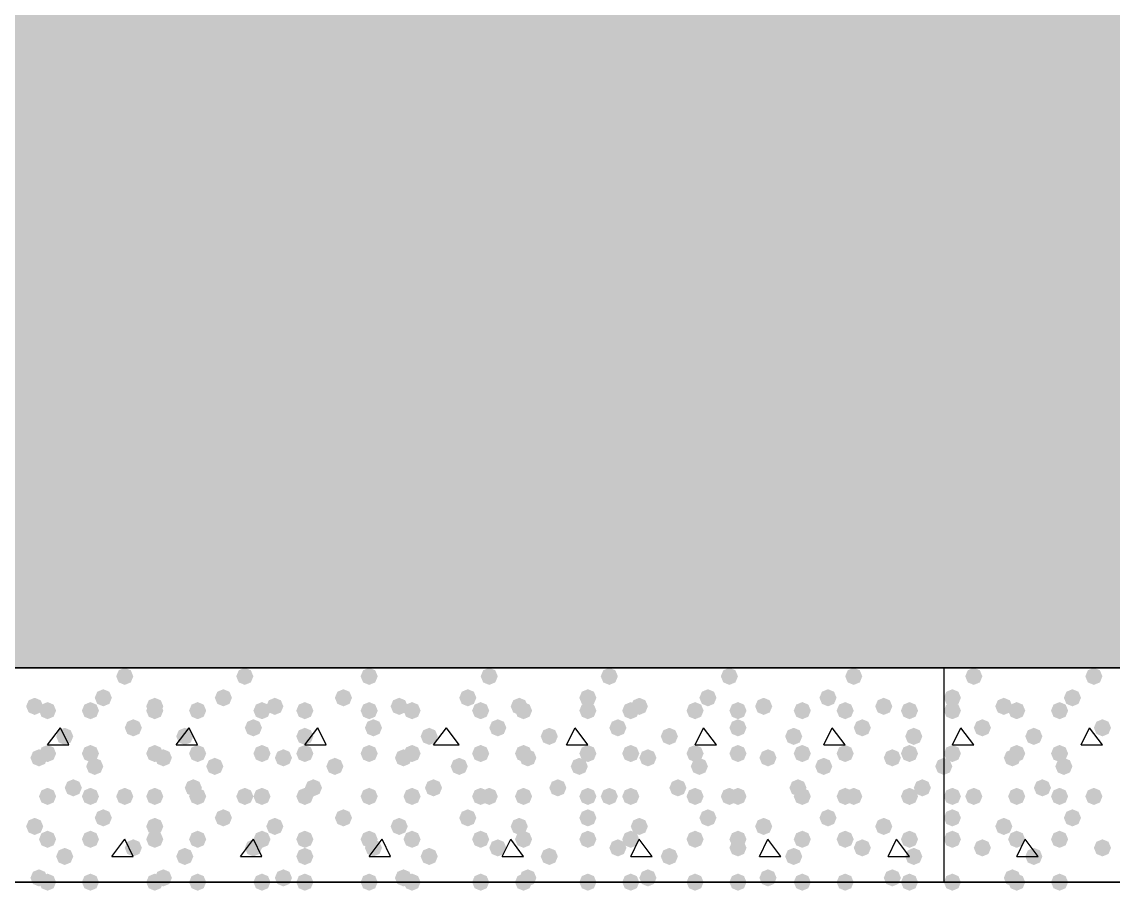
# Model space of a CAD drawing. Header units: millimetres. Extents: x 0 to 420, y 0 to 297.
# Drawn here: x 128.44 to 139.21, y 147.98 to 156.62 of the extents above; entities that cross this region are included whole.
import ezdxf

# ---------------------------------------------------------------- set-up
doc = ezdxf.new("R2010")
doc.units = ezdxf.units.MM
doc.layers.get('0').update_dxf_attribs({"linetype": 'CONTINUOUS'})

msp = doc.modelspace()

# ---------------------------------------------------------------- hatches: boundary and pattern name
at = {"true_color": 0x000008}
h = msp.add_hatch(color=0, dxfattribs=at)
h.paths.add_polyline_path([(385.826, 162.263667), (39.708667, 162.263667), (385.826, 150.241)], flags=0)
h.paths.add_polyline_path([(39.708667, 162.263667), (385.826, 150.241), (39.708667, 150.241)], flags=0)
for points in [[(129.54, 150.156333), (129.515129, 150.096537), (129.455333, 150.071667), (129.395537, 150.096537), (129.370667, 150.156333), (129.395537, 150.216129), (129.455333, 150.241), (129.515129, 150.216129)], [(130.725333, 150.156333), (130.700463, 150.096537), (130.640667, 150.071667), (130.580871, 150.096537), (130.556, 150.156333), (130.580871, 150.216129), (130.640667, 150.241), (130.700462, 150.216129)], [(131.953, 150.156333), (131.928129, 150.096537), (131.868333, 150.071667), (131.808538, 150.096537), (131.783667, 150.156333), (131.808537, 150.216129), (131.868333, 150.241), (131.928129, 150.216129)], [(133.138333, 150.156333), (133.113463, 150.096537), (133.053667, 150.071667), (132.993871, 150.096537), (132.969, 150.156333), (132.993871, 150.216129), (133.053667, 150.241), (133.113462, 150.216129)], [(134.323667, 150.156333), (134.298796, 150.096537), (134.239, 150.071667), (134.179204, 150.096537), (134.154333, 150.156333), (134.179204, 150.216129), (134.239, 150.241), (134.298796, 150.216129)], [(135.509, 150.156333), (135.484129, 150.096537), (135.424333, 150.071667), (135.364537, 150.096537), (135.339667, 150.156333), (135.364537, 150.216129), (135.424333, 150.241), (135.484129, 150.216129)], [(136.736667, 150.156333), (136.711796, 150.096537), (136.652, 150.071667), (136.592204, 150.096537), (136.567333, 150.156333), (136.592204, 150.216129), (136.652, 150.241), (136.711796, 150.216129)], [(129.328333, 149.944667), (129.303463, 149.884871), (129.243667, 149.86), (129.183871, 149.884871), (129.159, 149.944667), (129.183871, 150.004462), (129.243667, 150.029333), (129.303462, 150.004463)], [(130.513667, 149.944667), (130.488796, 149.884871), (130.429, 149.86), (130.369204, 149.884871), (130.344333, 149.944667), (130.369204, 150.004462), (130.429, 150.029333), (130.488796, 150.004463)], [(131.699, 149.944667), (131.674129, 149.884871), (131.614333, 149.86), (131.554537, 149.884871), (131.529667, 149.944667), (131.554537, 150.004462), (131.614333, 150.029333), (131.674129, 150.004463)], [(132.926667, 149.944667), (132.901796, 149.884871), (132.842, 149.86), (132.782204, 149.884871), (132.757333, 149.944667), (132.782204, 150.004462), (132.842, 150.029333), (132.901796, 150.004463)], [(134.112, 149.944667), (134.087129, 149.884871), (134.027333, 149.86), (133.967538, 149.884871), (133.942667, 149.944667), (133.967537, 150.004462), (134.027333, 150.029333), (134.087129, 150.004463)], [(135.297333, 149.944667), (135.272463, 149.884871), (135.212667, 149.86), (135.152871, 149.884871), (135.128, 149.944667), (135.152871, 150.004462), (135.212667, 150.029333), (135.272462, 150.004463)], [(136.482667, 149.944667), (136.457796, 149.884871), (136.398, 149.86), (136.338204, 149.884871), (136.313333, 149.944667), (136.338204, 150.004462), (136.398, 150.029333), (136.457796, 150.004463)], [(128.651, 149.86), (128.626129, 149.800204), (128.566333, 149.775333), (128.506537, 149.800204), (128.481667, 149.86), (128.506537, 149.919796), (128.566333, 149.944667), (128.626129, 149.919796)], [(128.778, 149.817667), (128.753129, 149.757871), (128.693333, 149.733), (128.633537, 149.757871), (128.608667, 149.817667), (128.633537, 149.877462), (128.693333, 149.902333), (128.753129, 149.877463)], [(129.201333, 149.817667), (129.176462, 149.757871), (129.116667, 149.733), (129.056871, 149.757871), (129.032, 149.817667), (129.056871, 149.877462), (129.116667, 149.902333), (129.176462, 149.877463)], [(129.836333, 149.86), (129.811463, 149.800204), (129.751667, 149.775333), (129.691871, 149.800204), (129.667, 149.86), (129.691871, 149.919796), (129.751667, 149.944667), (129.811462, 149.919796)], [(129.836333, 149.817667), (129.811463, 149.757871), (129.751667, 149.733), (129.691871, 149.757871), (129.667, 149.817667), (129.691871, 149.877462), (129.751667, 149.902333), (129.811462, 149.877463)], [(130.259667, 149.817667), (130.234796, 149.757871), (130.175, 149.733), (130.115204, 149.757871), (130.090333, 149.817667), (130.115204, 149.877462), (130.175, 149.902333), (130.234796, 149.877463)], [(130.894667, 149.817667), (130.869796, 149.757871), (130.81, 149.733), (130.750204, 149.757871), (130.725333, 149.817667), (130.750204, 149.877462), (130.81, 149.902333), (130.869796, 149.877463)], [(131.021667, 149.86), (130.996796, 149.800204), (130.937, 149.775333), (130.877204, 149.800204), (130.852333, 149.86), (130.877204, 149.919796), (130.937, 149.944667), (130.996796, 149.919796)], [(131.318, 149.817667), (131.293129, 149.757871), (131.233333, 149.733), (131.173537, 149.757871), (131.148667, 149.817667), (131.173537, 149.877462), (131.233333, 149.902333), (131.293129, 149.877463)], [(131.953, 149.817667), (131.928129, 149.757871), (131.868333, 149.733), (131.808538, 149.757871), (131.783667, 149.817667), (131.808537, 149.877462), (131.868333, 149.902333), (131.928129, 149.877463)], [(132.249333, 149.86), (132.224463, 149.800204), (132.164667, 149.775333), (132.104871, 149.800204), (132.08, 149.86), (132.104871, 149.919796), (132.164667, 149.944667), (132.224462, 149.919796)], [(132.376333, 149.817667), (132.351463, 149.757871), (132.291667, 149.733), (132.231871, 149.757871), (132.207, 149.817667), (132.231871, 149.877462), (132.291667, 149.902333), (132.351462, 149.877463)], [(133.053667, 149.817667), (133.028796, 149.757871), (132.969, 149.733), (132.909204, 149.757871), (132.884333, 149.817667), (132.909204, 149.877462), (132.969, 149.902333), (133.028796, 149.877463)], [(133.434667, 149.86), (133.409796, 149.800204), (133.35, 149.775333), (133.290204, 149.800204), (133.265333, 149.86), (133.290204, 149.919796), (133.35, 149.944667), (133.409796, 149.919796)], [(133.477, 149.817667), (133.452129, 149.757871), (133.392333, 149.733), (133.332538, 149.757871), (133.307667, 149.817667), (133.332537, 149.877462), (133.392333, 149.902333), (133.452129, 149.877463)], [(134.112, 149.817667), (134.087129, 149.757871), (134.027333, 149.733), (133.967538, 149.757871), (133.942667, 149.817667), (133.967537, 149.877462), (134.027333, 149.902333), (134.087129, 149.877463)], [(134.535333, 149.817667), (134.510463, 149.757871), (134.450667, 149.733), (134.390871, 149.757871), (134.366, 149.817667), (134.390871, 149.877462), (134.450667, 149.902333), (134.510462, 149.877463)], [(134.62, 149.86), (134.595129, 149.800204), (134.535333, 149.775333), (134.475538, 149.800204), (134.450667, 149.86), (134.475537, 149.919796), (134.535333, 149.944667), (134.595129, 149.919796)], [(135.170333, 149.817667), (135.145463, 149.757871), (135.085667, 149.733), (135.025871, 149.757871), (135.001, 149.817667), (135.025871, 149.877462), (135.085667, 149.902333), (135.145462, 149.877463)], [(135.593667, 149.817667), (135.568796, 149.757871), (135.509, 149.733), (135.449204, 149.757871), (135.424333, 149.817667), (135.449204, 149.877462), (135.509, 149.902333), (135.568796, 149.877463)], [(135.847667, 149.86), (135.822796, 149.800204), (135.763, 149.775333), (135.703204, 149.800204), (135.678333, 149.86), (135.703204, 149.919796), (135.763, 149.944667), (135.822796, 149.919796)], [(136.228667, 149.817667), (136.203796, 149.757871), (136.144, 149.733), (136.084204, 149.757871), (136.059333, 149.817667), (136.084204, 149.877462), (136.144, 149.902333), (136.203796, 149.877463)], [(136.652, 149.817667), (136.627129, 149.757871), (136.567333, 149.733), (136.507538, 149.757871), (136.482667, 149.817667), (136.507537, 149.877462), (136.567333, 149.902333), (136.627129, 149.877463)], [(137.033, 149.86), (137.008129, 149.800204), (136.948333, 149.775333), (136.888537, 149.800204), (136.863667, 149.86), (136.888537, 149.919796), (136.948333, 149.944667), (137.008129, 149.919796)], [(137.287, 149.817667), (137.262129, 149.757871), (137.202333, 149.733), (137.142538, 149.757871), (137.117667, 149.817667), (137.142537, 149.877462), (137.202333, 149.902333), (137.262129, 149.877463)], [(129.624667, 149.648333), (129.599796, 149.588537), (129.54, 149.563667), (129.480204, 149.588537), (129.455333, 149.648333), (129.480204, 149.708129), (129.54, 149.733), (129.599796, 149.708129)], [(130.81, 149.648333), (130.785129, 149.588537), (130.725333, 149.563667), (130.665538, 149.588537), (130.640667, 149.648333), (130.665537, 149.708129), (130.725333, 149.733), (130.785129, 149.708129)], [(131.995333, 149.648333), (131.970463, 149.588537), (131.910667, 149.563667), (131.850871, 149.588537), (131.826, 149.648333), (131.850871, 149.708129), (131.910667, 149.733), (131.970462, 149.708129)], [(133.223, 149.648333), (133.198129, 149.588537), (133.138333, 149.563667), (133.078537, 149.588537), (133.053667, 149.648333), (133.078537, 149.708129), (133.138333, 149.733), (133.198129, 149.708129)], [(134.408333, 149.648333), (134.383463, 149.588537), (134.323667, 149.563667), (134.263871, 149.588537), (134.239, 149.648333), (134.263871, 149.708129), (134.323667, 149.733), (134.383462, 149.708129)], [(135.593667, 149.648333), (135.568796, 149.588537), (135.509, 149.563667), (135.449204, 149.588537), (135.424333, 149.648333), (135.449204, 149.708129), (135.509, 149.733), (135.568796, 149.708129)], [(136.821333, 149.648333), (136.796462, 149.588537), (136.736667, 149.563667), (136.676871, 149.588537), (136.652, 149.648333), (136.676871, 149.708129), (136.736667, 149.733), (136.796462, 149.708129)], [(128.947333, 149.563667), (128.922463, 149.503871), (128.862667, 149.479), (128.802871, 149.503871), (128.778, 149.563667), (128.802871, 149.623462), (128.862667, 149.648333), (128.922462, 149.623463)], [(130.132667, 149.563667), (130.107796, 149.503871), (130.048, 149.479), (129.988204, 149.503871), (129.963333, 149.563667), (129.988204, 149.623462), (130.048, 149.648333), (130.107796, 149.623463)], [(131.318, 149.563667), (131.293129, 149.503871), (131.233333, 149.479), (131.173537, 149.503871), (131.148667, 149.563667), (131.173537, 149.623462), (131.233333, 149.648333), (131.293129, 149.623463)], [(132.545667, 149.563667), (132.520796, 149.503871), (132.461, 149.479), (132.401204, 149.503871), (132.376333, 149.563667), (132.401204, 149.623462), (132.461, 149.648333), (132.520796, 149.623463)], [(133.731, 149.563667), (133.706129, 149.503871), (133.646333, 149.479), (133.586538, 149.503871), (133.561667, 149.563667), (133.586537, 149.623462), (133.646333, 149.648333), (133.706129, 149.623463)], [(134.916333, 149.563667), (134.891462, 149.503871), (134.831667, 149.479), (134.771871, 149.503871), (134.747, 149.563667), (134.771871, 149.623462), (134.831667, 149.648333), (134.891462, 149.623463)], [(136.144, 149.563667), (136.119129, 149.503871), (136.059333, 149.479), (135.999538, 149.503871), (135.974667, 149.563667), (135.999537, 149.623462), (136.059333, 149.648333), (136.119129, 149.623463)], [(137.329333, 149.563667), (137.304463, 149.503871), (137.244667, 149.479), (137.184871, 149.503871), (137.16, 149.563667), (137.184871, 149.623462), (137.244667, 149.648333), (137.304462, 149.623463)], [(128.693333, 149.352), (128.668463, 149.292204), (128.608667, 149.267333), (128.548871, 149.292204), (128.524, 149.352), (128.548871, 149.411796), (128.608667, 149.436667), (128.668462, 149.411796)], [(128.778, 149.394333), (128.753129, 149.334537), (128.693333, 149.309667), (128.633537, 149.334537), (128.608667, 149.394333), (128.633537, 149.454129), (128.693333, 149.479), (128.753129, 149.454129)], [(129.201333, 149.394333), (129.176462, 149.334537), (129.116667, 149.309667), (129.056871, 149.334537), (129.032, 149.394333), (129.056871, 149.454129), (129.116667, 149.479), (129.176462, 149.454129)], [(129.836333, 149.394333), (129.811463, 149.334537), (129.751667, 149.309667), (129.691871, 149.334537), (129.667, 149.394333), (129.691871, 149.454129), (129.751667, 149.479), (129.811462, 149.454129)], [(129.921, 149.352), (129.896129, 149.292204), (129.836333, 149.267333), (129.776537, 149.292204), (129.751667, 149.352), (129.776537, 149.411796), (129.836333, 149.436667), (129.896129, 149.411796)], [(130.259667, 149.394333), (130.234796, 149.334537), (130.175, 149.309667), (130.115204, 149.334537), (130.090333, 149.394333), (130.115204, 149.454129), (130.175, 149.479), (130.234796, 149.454129)], [(130.894667, 149.394333), (130.869796, 149.334537), (130.81, 149.309667), (130.750204, 149.334537), (130.725333, 149.394333), (130.750204, 149.454129), (130.81, 149.479), (130.869796, 149.454129)], [(131.106333, 149.352), (131.081462, 149.292204), (131.021667, 149.267333), (130.961871, 149.292204), (130.937, 149.352), (130.961871, 149.411796), (131.021667, 149.436667), (131.081462, 149.411796)], [(131.318, 149.394333), (131.293129, 149.334537), (131.233333, 149.309667), (131.173537, 149.334537), (131.148667, 149.394333), (131.173537, 149.454129), (131.233333, 149.479), (131.293129, 149.454129)], [(131.953, 149.394333), (131.928129, 149.334537), (131.868333, 149.309667), (131.808538, 149.334537), (131.783667, 149.394333), (131.808537, 149.454129), (131.868333, 149.479), (131.928129, 149.454129)], [(132.291667, 149.352), (132.266796, 149.292204), (132.207, 149.267333), (132.147204, 149.292204), (132.122333, 149.352), (132.147204, 149.411796), (132.207, 149.436667), (132.266796, 149.411796)], [(132.376333, 149.394333), (132.351463, 149.334537), (132.291667, 149.309667), (132.231871, 149.334537), (132.207, 149.394333), (132.231871, 149.454129), (132.291667, 149.479), (132.351462, 149.454129)], [(133.053667, 149.394333), (133.028796, 149.334537), (132.969, 149.309667), (132.909204, 149.334537), (132.884333, 149.394333), (132.909204, 149.454129), (132.969, 149.479), (133.028796, 149.454129)], [(133.477, 149.394333), (133.452129, 149.334537), (133.392333, 149.309667), (133.332538, 149.334537), (133.307667, 149.394333), (133.332537, 149.454129), (133.392333, 149.479), (133.452129, 149.454129)], [(133.519333, 149.352), (133.494463, 149.292204), (133.434667, 149.267333), (133.374871, 149.292204), (133.35, 149.352), (133.374871, 149.411796), (133.434667, 149.436667), (133.494462, 149.411796)], [(134.112, 149.394333), (134.087129, 149.334537), (134.027333, 149.309667), (133.967538, 149.334537), (133.942667, 149.394333), (133.967537, 149.454129), (134.027333, 149.479), (134.087129, 149.454129)], [(134.535333, 149.394333), (134.510463, 149.334537), (134.450667, 149.309667), (134.390871, 149.334537), (134.366, 149.394333), (134.390871, 149.454129), (134.450667, 149.479), (134.510462, 149.454129)], [(134.704667, 149.352), (134.679796, 149.292204), (134.62, 149.267333), (134.560204, 149.292204), (134.535333, 149.352), (134.560204, 149.411796), (134.62, 149.436667), (134.679796, 149.411796)], [(135.170333, 149.394333), (135.145463, 149.334537), (135.085667, 149.309667), (135.025871, 149.334537), (135.001, 149.394333), (135.025871, 149.454129), (135.085667, 149.479), (135.145462, 149.454129)], [(135.593667, 149.394333), (135.568796, 149.334537), (135.509, 149.309667), (135.449204, 149.334537), (135.424333, 149.394333), (135.449204, 149.454129), (135.509, 149.479), (135.568796, 149.454129)], [(135.89, 149.352), (135.865129, 149.292204), (135.805333, 149.267333), (135.745538, 149.292204), (135.720667, 149.352), (135.745537, 149.411796), (135.805333, 149.436667), (135.865129, 149.411796)], [(136.228667, 149.394333), (136.203796, 149.334537), (136.144, 149.309667), (136.084204, 149.334537), (136.059333, 149.394333), (136.084204, 149.454129), (136.144, 149.479), (136.203796, 149.454129)], [(136.652, 149.394333), (136.627129, 149.334537), (136.567333, 149.309667), (136.507538, 149.334537), (136.482667, 149.394333), (136.507537, 149.454129), (136.567333, 149.479), (136.627129, 149.454129)], [(137.117667, 149.352), (137.092796, 149.292204), (137.033, 149.267333), (136.973204, 149.292204), (136.948333, 149.352), (136.973204, 149.411796), (137.033, 149.436667), (137.092796, 149.411796)], [(137.287, 149.394333), (137.262129, 149.334537), (137.202333, 149.309667), (137.142538, 149.334537), (137.117667, 149.394333), (137.142537, 149.454129), (137.202333, 149.479), (137.262129, 149.454129)], [(129.243667, 149.267333), (129.218796, 149.207537), (129.159, 149.182667), (129.099204, 149.207537), (129.074333, 149.267333), (129.099204, 149.327129), (129.159, 149.352), (129.218796, 149.327129)], [(130.429, 149.267333), (130.404129, 149.207537), (130.344333, 149.182667), (130.284538, 149.207537), (130.259667, 149.267333), (130.284537, 149.327129), (130.344333, 149.352), (130.404129, 149.327129)], [(131.614333, 149.267333), (131.589463, 149.207537), (131.529667, 149.182667), (131.469871, 149.207537), (131.445, 149.267333), (131.469871, 149.327129), (131.529667, 149.352), (131.589462, 149.327129)], [(132.842, 149.267333), (132.817129, 149.207537), (132.757333, 149.182667), (132.697538, 149.207537), (132.672667, 149.267333), (132.697537, 149.327129), (132.757333, 149.352), (132.817129, 149.327129)], [(134.027333, 149.267333), (134.002463, 149.207537), (133.942667, 149.182667), (133.882871, 149.207537), (133.858, 149.267333), (133.882871, 149.327129), (133.942667, 149.352), (134.002462, 149.327129)], [(135.212667, 149.267333), (135.187796, 149.207537), (135.128, 149.182667), (135.068204, 149.207537), (135.043333, 149.267333), (135.068204, 149.327129), (135.128, 149.352), (135.187796, 149.327129)], [(136.440333, 149.267333), (136.415463, 149.207537), (136.355667, 149.182667), (136.295871, 149.207537), (136.271, 149.267333), (136.295871, 149.327129), (136.355667, 149.352), (136.415462, 149.327129)], [(129.032, 149.055667), (129.007129, 148.995871), (128.947333, 148.971), (128.887538, 148.995871), (128.862667, 149.055667), (128.887537, 149.115462), (128.947333, 149.140333), (129.007129, 149.115463)], [(130.217333, 149.055667), (130.192463, 148.995871), (130.132667, 148.971), (130.072871, 148.995871), (130.048, 149.055667), (130.072871, 149.115462), (130.132667, 149.140333), (130.192462, 149.115463)], [(131.402667, 149.055667), (131.377796, 148.995871), (131.318, 148.971), (131.258204, 148.995871), (131.233333, 149.055667), (131.258204, 149.115462), (131.318, 149.140333), (131.377796, 149.115463)], [(132.588, 149.055667), (132.563129, 148.995871), (132.503333, 148.971), (132.443537, 148.995871), (132.418667, 149.055667), (132.443537, 149.115462), (132.503333, 149.140333), (132.563129, 149.115463)], [(133.815667, 149.055667), (133.790796, 148.995871), (133.731, 148.971), (133.671204, 148.995871), (133.646333, 149.055667), (133.671204, 149.115462), (133.731, 149.140333), (133.790796, 149.115463)], [(135.001, 149.055667), (134.976129, 148.995871), (134.916333, 148.971), (134.856538, 148.995871), (134.831667, 149.055667), (134.856537, 149.115462), (134.916333, 149.140333), (134.976129, 149.115463)], [(136.186333, 149.055667), (136.161463, 148.995871), (136.101667, 148.971), (136.041871, 148.995871), (136.017, 149.055667), (136.041871, 149.115462), (136.101667, 149.140333), (136.161462, 149.115463)], [(137.414, 149.055667), (137.389129, 148.995871), (137.329333, 148.971), (137.269538, 148.995871), (137.244667, 149.055667), (137.269537, 149.115462), (137.329333, 149.140333), (137.389129, 149.115463)], [(128.778, 148.971), (128.753129, 148.911204), (128.693333, 148.886333), (128.633537, 148.911204), (128.608667, 148.971), (128.633537, 149.030796), (128.693333, 149.055667), (128.753129, 149.030796)], [(129.201333, 148.971), (129.176462, 148.911204), (129.116667, 148.886333), (129.056871, 148.911204), (129.032, 148.971), (129.056871, 149.030796), (129.116667, 149.055667), (129.176462, 149.030796)], [(129.54, 148.971), (129.515129, 148.911204), (129.455333, 148.886333), (129.395537, 148.911204), (129.370667, 148.971), (129.395537, 149.030796), (129.455333, 149.055667), (129.515129, 149.030796)], [(129.836333, 148.971), (129.811463, 148.911204), (129.751667, 148.886333), (129.691871, 148.911204), (129.667, 148.971), (129.691871, 149.030796), (129.751667, 149.055667), (129.811462, 149.030796)], [(130.259667, 148.971), (130.234796, 148.911204), (130.175, 148.886333), (130.115204, 148.911204), (130.090333, 148.971), (130.115204, 149.030796), (130.175, 149.055667), (130.234796, 149.030796)], [(130.725333, 148.971), (130.700463, 148.911204), (130.640667, 148.886333), (130.580871, 148.911204), (130.556, 148.971), (130.580871, 149.030796), (130.640667, 149.055667), (130.700462, 149.030796)], [(130.894667, 148.971), (130.869796, 148.911204), (130.81, 148.886333), (130.750204, 148.911204), (130.725333, 148.971), (130.750204, 149.030796), (130.81, 149.055667), (130.869796, 149.030796)], [(131.318, 148.971), (131.293129, 148.911204), (131.233333, 148.886333), (131.173537, 148.911204), (131.148667, 148.971), (131.173537, 149.030796), (131.233333, 149.055667), (131.293129, 149.030796)], [(131.953, 148.971), (131.928129, 148.911204), (131.868333, 148.886333), (131.808538, 148.911204), (131.783667, 148.971), (131.808537, 149.030796), (131.868333, 149.055667), (131.928129, 149.030796)], [(131.953, 148.971), (131.928129, 148.911204), (131.868333, 148.886333), (131.808538, 148.911204), (131.783667, 148.971), (131.808537, 149.030796), (131.868333, 149.055667), (131.928129, 149.030796)], [(132.376333, 148.971), (132.351463, 148.911204), (132.291667, 148.886333), (132.231871, 148.911204), (132.207, 148.971), (132.231871, 149.030796), (132.291667, 149.055667), (132.351462, 149.030796)], [(133.053667, 148.971), (133.028796, 148.911204), (132.969, 148.886333), (132.909204, 148.911204), (132.884333, 148.971), (132.909204, 149.030796), (132.969, 149.055667), (133.028796, 149.030796)], [(133.138333, 148.971), (133.113463, 148.911204), (133.053667, 148.886333), (132.993871, 148.911204), (132.969, 148.971), (132.993871, 149.030796), (133.053667, 149.055667), (133.113462, 149.030796)], [(133.477, 148.971), (133.452129, 148.911204), (133.392333, 148.886333), (133.332538, 148.911204), (133.307667, 148.971), (133.332537, 149.030796), (133.392333, 149.055667), (133.452129, 149.030796)], [(134.112, 148.971), (134.087129, 148.911204), (134.027333, 148.886333), (133.967538, 148.911204), (133.942667, 148.971), (133.967537, 149.030796), (134.027333, 149.055667), (134.087129, 149.030796)], [(134.323667, 148.971), (134.298796, 148.911204), (134.239, 148.886333), (134.179204, 148.911204), (134.154333, 148.971), (134.179204, 149.030796), (134.239, 149.055667), (134.298796, 149.030796)], [(134.535333, 148.971), (134.510463, 148.911204), (134.450667, 148.886333), (134.390871, 148.911204), (134.366, 148.971), (134.390871, 149.030796), (134.450667, 149.055667), (134.510462, 149.030796)], [(135.170333, 148.971), (135.145463, 148.911204), (135.085667, 148.886333), (135.025871, 148.911204), (135.001, 148.971), (135.025871, 149.030796), (135.085667, 149.055667), (135.145462, 149.030796)], [(135.509, 148.971), (135.484129, 148.911204), (135.424333, 148.886333), (135.364537, 148.911204), (135.339667, 148.971), (135.364537, 149.030796), (135.424333, 149.055667), (135.484129, 149.030796)], [(135.593667, 148.971), (135.568796, 148.911204), (135.509, 148.886333), (135.449204, 148.911204), (135.424333, 148.971), (135.449204, 149.030796), (135.509, 149.055667), (135.568796, 149.030796)], [(136.228667, 148.971), (136.203796, 148.911204), (136.144, 148.886333), (136.084204, 148.911204), (136.059333, 148.971), (136.084204, 149.030796), (136.144, 149.055667), (136.203796, 149.030796)], [(136.652, 148.971), (136.627129, 148.911204), (136.567333, 148.886333), (136.507538, 148.911204), (136.482667, 148.971), (136.507537, 149.030796), (136.567333, 149.055667), (136.627129, 149.030796)], [(136.736667, 148.971), (136.711796, 148.911204), (136.652, 148.886333), (136.592204, 148.911204), (136.567333, 148.971), (136.592204, 149.030796), (136.652, 149.055667), (136.711796, 149.030796)], [(137.287, 148.971), (137.262129, 148.911204), (137.202333, 148.886333), (137.142538, 148.911204), (137.117667, 148.971), (137.142537, 149.030796), (137.202333, 149.055667), (137.262129, 149.030796)], [(129.328333, 148.759333), (129.303463, 148.699537), (129.243667, 148.674667), (129.183871, 148.699537), (129.159, 148.759333), (129.183871, 148.819129), (129.243667, 148.844), (129.303462, 148.819129)], [(130.513667, 148.759333), (130.488796, 148.699537), (130.429, 148.674667), (130.369204, 148.699537), (130.344333, 148.759333), (130.369204, 148.819129), (130.429, 148.844), (130.488796, 148.819129)], [(131.699, 148.759333), (131.674129, 148.699537), (131.614333, 148.674667), (131.554537, 148.699537), (131.529667, 148.759333), (131.554537, 148.819129), (131.614333, 148.844), (131.674129, 148.819129)], [(132.926667, 148.759333), (132.901796, 148.699537), (132.842, 148.674667), (132.782204, 148.699537), (132.757333, 148.759333), (132.782204, 148.819129), (132.842, 148.844), (132.901796, 148.819129)], [(134.112, 148.759333), (134.087129, 148.699537), (134.027333, 148.674667), (133.967538, 148.699537), (133.942667, 148.759333), (133.967537, 148.819129), (134.027333, 148.844), (134.087129, 148.819129)], [(135.297333, 148.759333), (135.272463, 148.699537), (135.212667, 148.674667), (135.152871, 148.699537), (135.128, 148.759333), (135.152871, 148.819129), (135.212667, 148.844), (135.272462, 148.819129)], [(136.482667, 148.759333), (136.457796, 148.699537), (136.398, 148.674667), (136.338204, 148.699537), (136.313333, 148.759333), (136.338204, 148.819129), (136.398, 148.844), (136.457796, 148.819129)], [(128.651, 148.674667), (128.626129, 148.614871), (128.566333, 148.59), (128.506537, 148.614871), (128.481667, 148.674667), (128.506537, 148.734462), (128.566333, 148.759333), (128.626129, 148.734463)], [(129.836333, 148.674667), (129.811463, 148.614871), (129.751667, 148.59), (129.691871, 148.614871), (129.667, 148.674667), (129.691871, 148.734462), (129.751667, 148.759333), (129.811462, 148.734463)], [(131.021667, 148.674667), (130.996796, 148.614871), (130.937, 148.59), (130.877204, 148.614871), (130.852333, 148.674667), (130.877204, 148.734462), (130.937, 148.759333), (130.996796, 148.734463)], [(132.249333, 148.674667), (132.224463, 148.614871), (132.164667, 148.59), (132.104871, 148.614871), (132.08, 148.674667), (132.104871, 148.734462), (132.164667, 148.759333), (132.224462, 148.734463)], [(133.434667, 148.674667), (133.409796, 148.614871), (133.35, 148.59), (133.290204, 148.614871), (133.265333, 148.674667), (133.290204, 148.734462), (133.35, 148.759333), (133.409796, 148.734463)], [(134.62, 148.674667), (134.595129, 148.614871), (134.535333, 148.59), (134.475538, 148.614871), (134.450667, 148.674667), (134.475537, 148.734462), (134.535333, 148.759333), (134.595129, 148.734463)], [(135.847667, 148.674667), (135.822796, 148.614871), (135.763, 148.59), (135.703204, 148.614871), (135.678333, 148.674667), (135.703204, 148.734462), (135.763, 148.759333), (135.822796, 148.734463)], [(137.033, 148.674667), (137.008129, 148.614871), (136.948333, 148.59), (136.888537, 148.614871), (136.863667, 148.674667), (136.888537, 148.734462), (136.948333, 148.759333), (137.008129, 148.734463)], [(128.778, 148.547667), (128.753129, 148.487871), (128.693333, 148.463), (128.633537, 148.487871), (128.608667, 148.547667), (128.633537, 148.607462), (128.693333, 148.632333), (128.753129, 148.607463)], [(129.201333, 148.547667), (129.176462, 148.487871), (129.116667, 148.463), (129.056871, 148.487871), (129.032, 148.547667), (129.056871, 148.607462), (129.116667, 148.632333), (129.176462, 148.607463)], [(129.836333, 148.547667), (129.811463, 148.487871), (129.751667, 148.463), (129.691871, 148.487871), (129.667, 148.547667), (129.691871, 148.607462), (129.751667, 148.632333), (129.811462, 148.607463)], [(130.259667, 148.547667), (130.234796, 148.487871), (130.175, 148.463), (130.115204, 148.487871), (130.090333, 148.547667), (130.115204, 148.607462), (130.175, 148.632333), (130.234796, 148.607463)], [(130.894667, 148.547667), (130.869796, 148.487871), (130.81, 148.463), (130.750204, 148.487871), (130.725333, 148.547667), (130.750204, 148.607462), (130.81, 148.632333), (130.869796, 148.607463)], [(131.318, 148.547667), (131.293129, 148.487871), (131.233333, 148.463), (131.173537, 148.487871), (131.148667, 148.547667), (131.173537, 148.607462), (131.233333, 148.632333), (131.293129, 148.607463)], [(131.953, 148.547667), (131.928129, 148.487871), (131.868333, 148.463), (131.808538, 148.487871), (131.783667, 148.547667), (131.808537, 148.607462), (131.868333, 148.632333), (131.928129, 148.607463)], [(132.376333, 148.547667), (132.351463, 148.487871), (132.291667, 148.463), (132.231871, 148.487871), (132.207, 148.547667), (132.231871, 148.607462), (132.291667, 148.632333), (132.351462, 148.607463)], [(133.053667, 148.547667), (133.028796, 148.487871), (132.969, 148.463), (132.909204, 148.487871), (132.884333, 148.547667), (132.909204, 148.607462), (132.969, 148.632333), (133.028796, 148.607463)], [(133.477, 148.547667), (133.452129, 148.487871), (133.392333, 148.463), (133.332538, 148.487871), (133.307667, 148.547667), (133.332537, 148.607462), (133.392333, 148.632333), (133.452129, 148.607463)], [(134.112, 148.547667), (134.087129, 148.487871), (134.027333, 148.463), (133.967538, 148.487871), (133.942667, 148.547667), (133.967537, 148.607462), (134.027333, 148.632333), (134.087129, 148.607463)], [(134.535333, 148.547667), (134.510463, 148.487871), (134.450667, 148.463), (134.390871, 148.487871), (134.366, 148.547667), (134.390871, 148.607462), (134.450667, 148.632333), (134.510462, 148.607463)], [(135.170333, 148.547667), (135.145463, 148.487871), (135.085667, 148.463), (135.025871, 148.487871), (135.001, 148.547667), (135.025871, 148.607462), (135.085667, 148.632333), (135.145462, 148.607463)], [(135.593667, 148.547667), (135.568796, 148.487871), (135.509, 148.463), (135.449204, 148.487871), (135.424333, 148.547667), (135.449204, 148.607462), (135.509, 148.632333), (135.568796, 148.607463)], [(136.228667, 148.547667), (136.203796, 148.487871), (136.144, 148.463), (136.084204, 148.487871), (136.059333, 148.547667), (136.084204, 148.607462), (136.144, 148.632333), (136.203796, 148.607463)], [(136.652, 148.547667), (136.627129, 148.487871), (136.567333, 148.463), (136.507538, 148.487871), (136.482667, 148.547667), (136.507537, 148.607462), (136.567333, 148.632333), (136.627129, 148.607463)], [(137.287, 148.547667), (137.262129, 148.487871), (137.202333, 148.463), (137.142538, 148.487871), (137.117667, 148.547667), (137.142537, 148.607462), (137.202333, 148.632333), (137.262129, 148.607463)], [(129.624667, 148.463), (129.599796, 148.403204), (129.54, 148.378333), (129.480204, 148.403204), (129.455333, 148.463), (129.480204, 148.522796), (129.54, 148.547667), (129.599796, 148.522796)], [(130.81, 148.463), (130.785129, 148.403204), (130.725333, 148.378333), (130.665538, 148.403204), (130.640667, 148.463), (130.665537, 148.522796), (130.725333, 148.547667), (130.785129, 148.522796)], [(131.995333, 148.463), (131.970463, 148.403204), (131.910667, 148.378333), (131.850871, 148.403204), (131.826, 148.463), (131.850871, 148.522796), (131.910667, 148.547667), (131.970462, 148.522796)], [(133.223, 148.463), (133.198129, 148.403204), (133.138333, 148.378333), (133.078537, 148.403204), (133.053667, 148.463), (133.078537, 148.522796), (133.138333, 148.547667), (133.198129, 148.522796)], [(134.408333, 148.463), (134.383463, 148.403204), (134.323667, 148.378333), (134.263871, 148.403204), (134.239, 148.463), (134.263871, 148.522796), (134.323667, 148.547667), (134.383462, 148.522796)], [(135.593667, 148.463), (135.568796, 148.403204), (135.509, 148.378333), (135.449204, 148.403204), (135.424333, 148.463), (135.449204, 148.522796), (135.509, 148.547667), (135.568796, 148.522796)], [(136.821333, 148.463), (136.796462, 148.403204), (136.736667, 148.378333), (136.676871, 148.403204), (136.652, 148.463), (136.676871, 148.522796), (136.736667, 148.547667), (136.796462, 148.522796)], [(128.947333, 148.378333), (128.922463, 148.318537), (128.862667, 148.293667), (128.802871, 148.318537), (128.778, 148.378333), (128.802871, 148.438129), (128.862667, 148.463), (128.922462, 148.438129)], [(130.132667, 148.378333), (130.107796, 148.318537), (130.048, 148.293667), (129.988204, 148.318537), (129.963333, 148.378333), (129.988204, 148.438129), (130.048, 148.463), (130.107796, 148.438129)], [(131.318, 148.378333), (131.293129, 148.318537), (131.233333, 148.293667), (131.173537, 148.318537), (131.148667, 148.378333), (131.173537, 148.438129), (131.233333, 148.463), (131.293129, 148.438129)], [(132.545667, 148.378333), (132.520796, 148.318537), (132.461, 148.293667), (132.401204, 148.318537), (132.376333, 148.378333), (132.401204, 148.438129), (132.461, 148.463), (132.520796, 148.438129)], [(133.731, 148.378333), (133.706129, 148.318537), (133.646333, 148.293667), (133.586538, 148.318537), (133.561667, 148.378333), (133.586537, 148.438129), (133.646333, 148.463), (133.706129, 148.438129)], [(134.916333, 148.378333), (134.891462, 148.318537), (134.831667, 148.293667), (134.771871, 148.318537), (134.747, 148.378333), (134.771871, 148.438129), (134.831667, 148.463), (134.891462, 148.438129)], [(136.144, 148.378333), (136.119129, 148.318537), (136.059333, 148.293667), (135.999538, 148.318537), (135.974667, 148.378333), (135.999537, 148.438129), (136.059333, 148.463), (136.119129, 148.438129)], [(137.329333, 148.378333), (137.304463, 148.318537), (137.244667, 148.293667), (137.184871, 148.318537), (137.16, 148.378333), (137.184871, 148.438129), (137.244667, 148.463), (137.304462, 148.438129)], [(128.693333, 148.166667), (128.668463, 148.106871), (128.608667, 148.082), (128.548871, 148.106871), (128.524, 148.166667), (128.548871, 148.226462), (128.608667, 148.251333), (128.668462, 148.226463)], [(129.921, 148.166667), (129.896129, 148.106871), (129.836333, 148.082), (129.776537, 148.106871), (129.751667, 148.166667), (129.776537, 148.226462), (129.836333, 148.251333), (129.896129, 148.226463)], [(131.106333, 148.166667), (131.081462, 148.106871), (131.021667, 148.082), (130.961871, 148.106871), (130.937, 148.166667), (130.961871, 148.226462), (131.021667, 148.251333), (131.081462, 148.226463)], [(132.291667, 148.166667), (132.266796, 148.106871), (132.207, 148.082), (132.147204, 148.106871), (132.122333, 148.166667), (132.147204, 148.226462), (132.207, 148.251333), (132.266796, 148.226463)], [(133.519333, 148.166667), (133.494463, 148.106871), (133.434667, 148.082), (133.374871, 148.106871), (133.35, 148.166667), (133.374871, 148.226462), (133.434667, 148.251333), (133.494462, 148.226463)], [(134.704667, 148.166667), (134.679796, 148.106871), (134.62, 148.082), (134.560204, 148.106871), (134.535333, 148.166667), (134.560204, 148.226462), (134.62, 148.251333), (134.679796, 148.226463)], [(135.89, 148.166667), (135.865129, 148.106871), (135.805333, 148.082), (135.745538, 148.106871), (135.720667, 148.166667), (135.745537, 148.226462), (135.805333, 148.251333), (135.865129, 148.226463)], [(137.117667, 148.166667), (137.092796, 148.106871), (137.033, 148.082), (136.973204, 148.106871), (136.948333, 148.166667), (136.973204, 148.226462), (137.033, 148.251333), (137.092796, 148.226463)], [(128.778, 148.124333), (128.753129, 148.064537), (128.693333, 148.039667), (128.633537, 148.064537), (128.608667, 148.124333), (128.633537, 148.184129), (128.693333, 148.209), (128.753129, 148.184129)], [(129.201333, 148.124333), (129.176462, 148.064537), (129.116667, 148.039667), (129.056871, 148.064537), (129.032, 148.124333), (129.056871, 148.184129), (129.116667, 148.209), (129.176462, 148.184129)], [(129.836333, 148.124333), (129.811463, 148.064537), (129.751667, 148.039667), (129.691871, 148.064537), (129.667, 148.124333), (129.691871, 148.184129), (129.751667, 148.209), (129.811462, 148.184129)], [(130.259667, 148.124333), (130.234796, 148.064537), (130.175, 148.039667), (130.115204, 148.064537), (130.090333, 148.124333), (130.115204, 148.184129), (130.175, 148.209), (130.234796, 148.184129)], [(130.894667, 148.124333), (130.869796, 148.064537), (130.81, 148.039667), (130.750204, 148.064537), (130.725333, 148.124333), (130.750204, 148.184129), (130.81, 148.209), (130.869796, 148.184129)], [(131.318, 148.124333), (131.293129, 148.064537), (131.233333, 148.039667), (131.173537, 148.064537), (131.148667, 148.124333), (131.173537, 148.184129), (131.233333, 148.209), (131.293129, 148.184129)], [(131.953, 148.124333), (131.928129, 148.064537), (131.868333, 148.039667), (131.808538, 148.064537), (131.783667, 148.124333), (131.808537, 148.184129), (131.868333, 148.209), (131.928129, 148.184129)], [(132.376333, 148.124333), (132.351463, 148.064537), (132.291667, 148.039667), (132.231871, 148.064537), (132.207, 148.124333), (132.231871, 148.184129), (132.291667, 148.209), (132.351462, 148.184129)], [(133.053667, 148.124333), (133.028796, 148.064537), (132.969, 148.039667), (132.909204, 148.064537), (132.884333, 148.124333), (132.909204, 148.184129), (132.969, 148.209), (133.028796, 148.184129)], [(133.477, 148.124333), (133.452129, 148.064537), (133.392333, 148.039667), (133.332538, 148.064537), (133.307667, 148.124333), (133.332537, 148.184129), (133.392333, 148.209), (133.452129, 148.184129)], [(134.112, 148.124333), (134.087129, 148.064537), (134.027333, 148.039667), (133.967538, 148.064537), (133.942667, 148.124333), (133.967537, 148.184129), (134.027333, 148.209), (134.087129, 148.184129)], [(134.535333, 148.124333), (134.510463, 148.064537), (134.450667, 148.039667), (134.390871, 148.064537), (134.366, 148.124333), (134.390871, 148.184129), (134.450667, 148.209), (134.510462, 148.184129)], [(135.170333, 148.124333), (135.145463, 148.064537), (135.085667, 148.039667), (135.025871, 148.064537), (135.001, 148.124333), (135.025871, 148.184129), (135.085667, 148.209), (135.145462, 148.184129)], [(135.593667, 148.124333), (135.568796, 148.064537), (135.509, 148.039667), (135.449204, 148.064537), (135.424333, 148.124333), (135.449204, 148.184129), (135.509, 148.209), (135.568796, 148.184129)], [(136.228667, 148.124333), (136.203796, 148.064537), (136.144, 148.039667), (136.084204, 148.064537), (136.059333, 148.124333), (136.084204, 148.184129), (136.144, 148.209), (136.203796, 148.184129)], [(136.652, 148.124333), (136.627129, 148.064537), (136.567333, 148.039667), (136.507538, 148.064537), (136.482667, 148.124333), (136.507537, 148.184129), (136.567333, 148.209), (136.627129, 148.184129)], [(137.287, 148.124333), (137.262129, 148.064537), (137.202333, 148.039667), (137.142538, 148.064537), (137.117667, 148.124333), (137.142537, 148.184129), (137.202333, 148.209), (137.262129, 148.184129)]]:
    msp.add_hatch(color=0, dxfattribs=at).paths.add_polyline_path(points, flags=0)
at = {"true_color": 0x000007}
for points in [[(137.922, 150.156333), (137.897129, 150.096537), (137.837333, 150.071667), (137.777538, 150.096537), (137.752667, 150.156333), (137.777537, 150.216129), (137.837333, 150.241), (137.897129, 150.216129)], [(139.107333, 150.156333), (139.082462, 150.096537), (139.022667, 150.071667), (138.962871, 150.096537), (138.938, 150.156333), (138.962871, 150.216129), (139.022667, 150.241), (139.082462, 150.216129)], [(137.710333, 149.944667), (137.685463, 149.884871), (137.625667, 149.86), (137.565871, 149.884871), (137.541, 149.944667), (137.565871, 150.004462), (137.625667, 150.029333), (137.685462, 150.004463)], [(138.895667, 149.944667), (138.870796, 149.884871), (138.811, 149.86), (138.751204, 149.884871), (138.726333, 149.944667), (138.751204, 150.004462), (138.811, 150.029333), (138.870796, 150.004463)], [(137.710333, 149.817667), (137.685463, 149.757871), (137.625667, 149.733), (137.565871, 149.757871), (137.541, 149.817667), (137.565871, 149.877462), (137.625667, 149.902333), (137.685462, 149.877463)], [(138.218333, 149.86), (138.193463, 149.800204), (138.133667, 149.775333), (138.073871, 149.800204), (138.049, 149.86), (138.073871, 149.919796), (138.133667, 149.944667), (138.193462, 149.919796)], [(138.345333, 149.817667), (138.320463, 149.757871), (138.260667, 149.733), (138.200871, 149.757871), (138.176, 149.817667), (138.200871, 149.877462), (138.260667, 149.902333), (138.320462, 149.877463)], [(138.768667, 149.817667), (138.743796, 149.757871), (138.684, 149.733), (138.624204, 149.757871), (138.599333, 149.817667), (138.624204, 149.877462), (138.684, 149.902333), (138.743796, 149.877463)], [(138.006667, 149.648333), (137.981796, 149.588537), (137.922, 149.563667), (137.862204, 149.588537), (137.837333, 149.648333), (137.862204, 149.708129), (137.922, 149.733), (137.981796, 149.708129)], [(139.192, 149.648333), (139.167129, 149.588537), (139.107333, 149.563667), (139.047538, 149.588537), (139.022667, 149.648333), (139.047537, 149.708129), (139.107333, 149.733), (139.167129, 149.708129)], [(138.514667, 149.563667), (138.489796, 149.503871), (138.43, 149.479), (138.370204, 149.503871), (138.345333, 149.563667), (138.370204, 149.623462), (138.43, 149.648333), (138.489796, 149.623463)], [(137.710333, 149.394333), (137.685463, 149.334537), (137.625667, 149.309667), (137.565871, 149.334537), (137.541, 149.394333), (137.565871, 149.454129), (137.625667, 149.479), (137.685462, 149.454129)], [(138.303, 149.352), (138.278129, 149.292204), (138.218333, 149.267333), (138.158537, 149.292204), (138.133667, 149.352), (138.158537, 149.411796), (138.218333, 149.436667), (138.278129, 149.411796)], [(138.345333, 149.394333), (138.320463, 149.334537), (138.260667, 149.309667), (138.200871, 149.334537), (138.176, 149.394333), (138.200871, 149.454129), (138.260667, 149.479), (138.320462, 149.454129)], [(138.768667, 149.394333), (138.743796, 149.334537), (138.684, 149.309667), (138.624204, 149.334537), (138.599333, 149.394333), (138.624204, 149.454129), (138.684, 149.479), (138.743796, 149.454129)], [(137.625667, 149.267333), (137.600796, 149.207537), (137.541, 149.182667), (137.481204, 149.207537), (137.456333, 149.267333), (137.481204, 149.327129), (137.541, 149.352), (137.600796, 149.327129)], [(138.811, 149.267333), (138.786129, 149.207537), (138.726333, 149.182667), (138.666538, 149.207537), (138.641667, 149.267333), (138.666537, 149.327129), (138.726333, 149.352), (138.786129, 149.327129)], [(138.599333, 149.055667), (138.574463, 148.995871), (138.514667, 148.971), (138.454871, 148.995871), (138.43, 149.055667), (138.454871, 149.115462), (138.514667, 149.140333), (138.574462, 149.115463)], [(137.710333, 148.971), (137.685463, 148.911204), (137.625667, 148.886333), (137.565871, 148.911204), (137.541, 148.971), (137.565871, 149.030796), (137.625667, 149.055667), (137.685462, 149.030796)], [(137.922, 148.971), (137.897129, 148.911204), (137.837333, 148.886333), (137.777538, 148.911204), (137.752667, 148.971), (137.777537, 149.030796), (137.837333, 149.055667), (137.897129, 149.030796)], [(138.345333, 148.971), (138.320463, 148.911204), (138.260667, 148.886333), (138.200871, 148.911204), (138.176, 148.971), (138.200871, 149.030796), (138.260667, 149.055667), (138.320462, 149.030796)], [(138.768667, 148.971), (138.743796, 148.911204), (138.684, 148.886333), (138.624204, 148.911204), (138.599333, 148.971), (138.624204, 149.030796), (138.684, 149.055667), (138.743796, 149.030796)], [(139.107333, 148.971), (139.082462, 148.911204), (139.022667, 148.886333), (138.962871, 148.911204), (138.938, 148.971), (138.962871, 149.030796), (139.022667, 149.055667), (139.082462, 149.030796)], [(137.710333, 148.759333), (137.685463, 148.699537), (137.625667, 148.674667), (137.565871, 148.699537), (137.541, 148.759333), (137.565871, 148.819129), (137.625667, 148.844), (137.685462, 148.819129)], [(138.895667, 148.759333), (138.870796, 148.699537), (138.811, 148.674667), (138.751204, 148.699537), (138.726333, 148.759333), (138.751204, 148.819129), (138.811, 148.844), (138.870796, 148.819129)], [(138.218333, 148.674667), (138.193463, 148.614871), (138.133667, 148.59), (138.073871, 148.614871), (138.049, 148.674667), (138.073871, 148.734462), (138.133667, 148.759333), (138.193462, 148.734463)], [(137.710333, 148.547667), (137.685463, 148.487871), (137.625667, 148.463), (137.565871, 148.487871), (137.541, 148.547667), (137.565871, 148.607462), (137.625667, 148.632333), (137.685462, 148.607463)], [(138.345333, 148.547667), (138.320463, 148.487871), (138.260667, 148.463), (138.200871, 148.487871), (138.176, 148.547667), (138.200871, 148.607462), (138.260667, 148.632333), (138.320462, 148.607463)], [(138.768667, 148.547667), (138.743796, 148.487871), (138.684, 148.463), (138.624204, 148.487871), (138.599333, 148.547667), (138.624204, 148.607462), (138.684, 148.632333), (138.743796, 148.607463)], [(138.006667, 148.463), (137.981796, 148.403204), (137.922, 148.378333), (137.862204, 148.403204), (137.837333, 148.463), (137.862204, 148.522796), (137.922, 148.547667), (137.981796, 148.522796)], [(139.192, 148.463), (139.167129, 148.403204), (139.107333, 148.378333), (139.047538, 148.403204), (139.022667, 148.463), (139.047537, 148.522796), (139.107333, 148.547667), (139.167129, 148.522796)], [(138.514667, 148.378333), (138.489796, 148.318537), (138.43, 148.293667), (138.370204, 148.318537), (138.345333, 148.378333), (138.370204, 148.438129), (138.43, 148.463), (138.489796, 148.438129)], [(138.303, 148.166667), (138.278129, 148.106871), (138.218333, 148.082), (138.158537, 148.106871), (138.133667, 148.166667), (138.158537, 148.226462), (138.218333, 148.251333), (138.278129, 148.226463)], [(137.710333, 148.124333), (137.685463, 148.064537), (137.625667, 148.039667), (137.565871, 148.064537), (137.541, 148.124333), (137.565871, 148.184129), (137.625667, 148.209), (137.685462, 148.184129)], [(138.345333, 148.124333), (138.320463, 148.064537), (138.260667, 148.039667), (138.200871, 148.064537), (138.176, 148.124333), (138.200871, 148.184129), (138.260667, 148.209), (138.320462, 148.184129)], [(138.768667, 148.124333), (138.743796, 148.064537), (138.684, 148.039667), (138.624204, 148.064537), (138.599333, 148.124333), (138.624204, 148.184129), (138.684, 148.209), (138.743796, 148.184129)]]:
    msp.add_hatch(color=0, dxfattribs=at).paths.add_polyline_path(points, flags=0)

# ---------------------------------------------------------------- linework, layer by layer
at = {"color": 0, "true_color": 0x000008}
msp.add_lwpolyline([(39.708667, 162.263667), (385.826, 150.241), (39.708667, 150.241)], close=True, dxfattribs=at)
at = {"color": 0, "true_color": 0x000007}
for points in [[(38.650333, 126.915333), (38.650333, 150.241), (386.884333, 150.241), (386.884333, 126.915333), (224.409, 126.915333), (224.409, 105.748667), (201.125667, 105.748667), (201.125667, 126.915333)], [(38.650333, 126.915333), (38.650333, 150.241), (386.884333, 150.241), (386.884333, 126.915333), (224.409, 126.915333), (224.409, 105.748667), (201.125667, 105.748667), (201.125667, 126.915333)], [(137.541, 150.241), (137.541, 148.124333), (139.657667, 148.124333), (139.657667, 150.241)]]:
    msp.add_lwpolyline(points, close=True, dxfattribs=at)
for points in [[(137.541, 150.241), (118.448667, 150.241)], [(137.625667, 149.479), (137.710333, 149.648333)], [(137.837333, 149.479), (137.710333, 149.648333)], [(138.895667, 149.479), (138.980333, 149.648333)], [(139.107333, 149.479), (138.980333, 149.648333)], [(137.625667, 149.479), (137.837333, 149.479)], [(138.895667, 149.479), (139.107333, 149.479)], [(138.260667, 148.378333), (138.345333, 148.547667)], [(138.472333, 148.378333), (138.345333, 148.547667)], [(138.260667, 148.378333), (138.472333, 148.378333)], [(118.448667, 148.124333), (137.541, 148.124333)]]:
    msp.add_lwpolyline(points, dxfattribs=at)
at = {"color": 0, "true_color": 0x000008}
for points in [[(128.693333, 149.479), (128.820333, 149.648333)], [(128.905, 149.479), (128.820333, 149.648333)], [(129.963333, 149.479), (130.090333, 149.648333)], [(130.175, 149.479), (130.090333, 149.648333)], [(131.233333, 149.479), (131.360333, 149.648333)], [(131.445, 149.479), (131.360333, 149.648333)], [(132.503333, 149.479), (132.630333, 149.648333)], [(132.757333, 149.479), (132.630333, 149.648333)], [(133.815667, 149.479), (133.900333, 149.648333)], [(134.027333, 149.479), (133.900333, 149.648333)], [(135.085667, 149.479), (135.170333, 149.648333)], [(135.297333, 149.479), (135.170333, 149.648333)], [(136.355667, 149.479), (136.440333, 149.648333)], [(136.567333, 149.479), (136.440333, 149.648333)], [(128.693333, 149.479), (128.905, 149.479)], [(129.963333, 149.479), (130.175, 149.479)], [(131.233333, 149.479), (131.445, 149.479)], [(132.503333, 149.479), (132.757333, 149.479)], [(133.815667, 149.479), (134.027333, 149.479)], [(135.085667, 149.479), (135.297333, 149.479)], [(136.355667, 149.479), (136.567333, 149.479)], [(129.328333, 148.378333), (129.455333, 148.547667)], [(129.54, 148.378333), (129.455333, 148.547667)], [(130.598333, 148.378333), (130.725333, 148.547667)], [(130.81, 148.378333), (130.725333, 148.547667)], [(131.868333, 148.378333), (131.995333, 148.547667)], [(132.08, 148.378333), (131.995333, 148.547667)], [(133.180667, 148.378333), (133.265333, 148.547667)], [(133.392333, 148.378333), (133.265333, 148.547667)], [(134.450667, 148.378333), (134.535333, 148.547667)], [(134.662333, 148.378333), (134.535333, 148.547667)], [(135.720667, 148.378333), (135.805333, 148.547667)], [(135.932333, 148.378333), (135.805333, 148.547667)], [(136.990667, 148.378333), (137.075333, 148.547667)], [(137.202333, 148.378333), (137.075333, 148.547667)], [(129.328333, 148.378333), (129.54, 148.378333)], [(130.598333, 148.378333), (130.81, 148.378333)], [(131.868333, 148.378333), (132.08, 148.378333)], [(133.180667, 148.378333), (133.392333, 148.378333)], [(134.450667, 148.378333), (134.662333, 148.378333)], [(135.720667, 148.378333), (135.932333, 148.378333)], [(136.990667, 148.378333), (137.202333, 148.378333)]]:
    msp.add_lwpolyline(points, dxfattribs=at)
at = {"color": 0, "true_color": 0x0000fd}
msp.add_lwpolyline([(222.292333, 129.032), (384.767667, 129.032), (384.767667, 148.124333), (40.767, 148.124333), (40.767, 129.032), (203.242333, 129.032), (203.242333, 107.865333), (222.292333, 107.865333)], close=True, dxfattribs=at)

doc.saveas('drawing.dxf')
